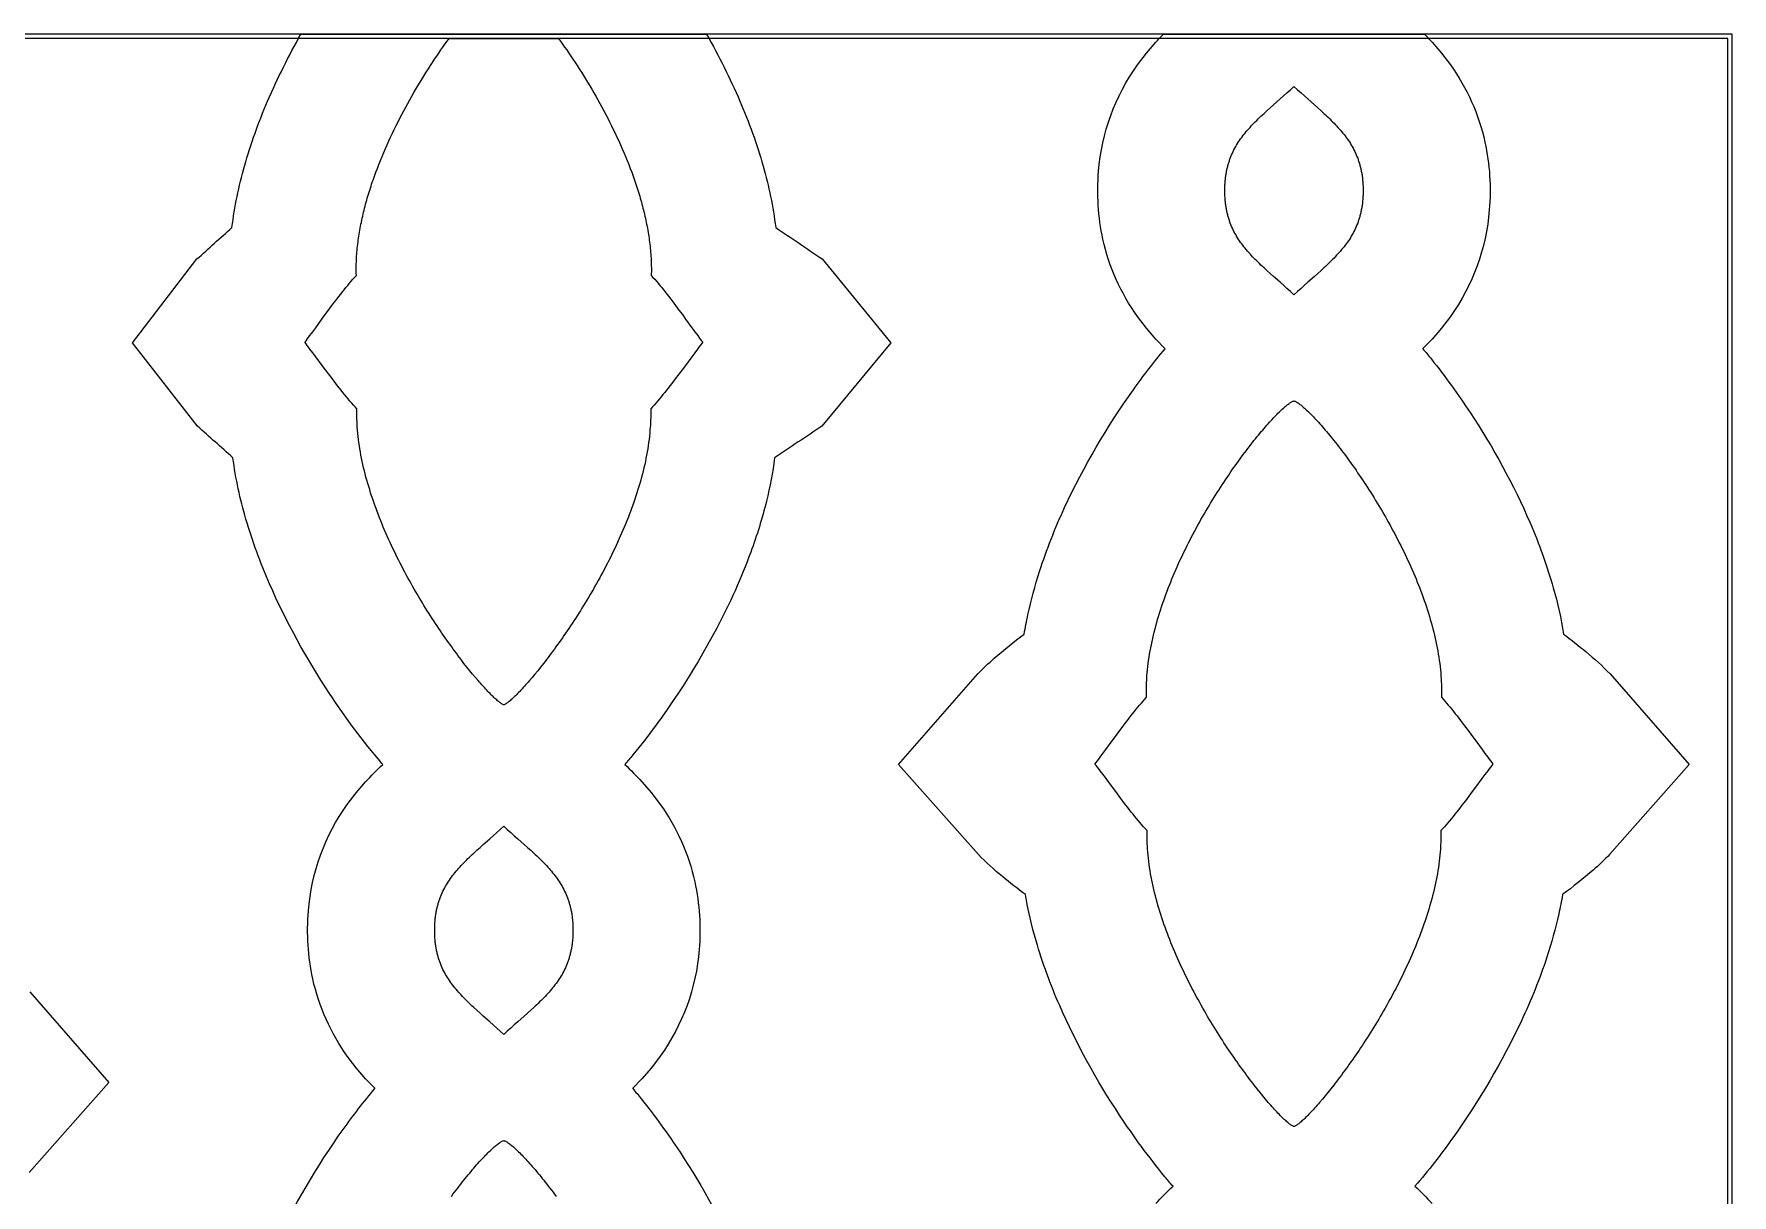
# Model space of a CAD drawing. Extents: x -522 to 490, y -765 to 755.
# Drawn here: x -23.7 to 207, y 221.7 to 379.5 of the extents above; entities that cross this region are included whole.
import ezdxf

# ---------------------------------------------------------------- set-up
doc = ezdxf.new("R2010")
doc.units = 0
doc.layers.add('Nível_Padrão', color=1, linetype='CONTINUOUS')

msp = doc.modelspace()

# ---------------------------------------------------------------- linework, layer by layer
at = {"layer": 'Nível_Padrão'}
for points in [[(-206.99, -379.47), (206.99, -379.47), (206.99, 379.47), (-206.99, 379.47), (-206.99, -379.47)], [(-206.41, -378.9), (206.41, -378.9), (206.41, 378.9), (-206.41, 378.9), (-206.41, -378.9)], [(32.69, 378.9), (47.55, 378.9), (47.83, 378.51), (48.11, 378.12), (48.39, 377.72), (48.67, 377.32), (48.95, 376.9), (49.24, 376.49), (49.52, 376.06), (49.81, 375.63), (50.09, 375.19), (50.38, 374.75), (50.66, 374.3), (50.94, 373.85), (51.23, 373.39), (51.51, 372.93), (51.79, 372.46), (52.07, 371.99), (52.35, 371.51), (52.62, 371.03), (52.9, 370.54), (53.17, 370.05), (53.44, 369.56), (53.71, 369.06), (53.97, 368.56), (54.24, 368.05), (54.49, 367.54), (54.75, 367.03), (55, 366.52), (55.25, 366), (55.5, 365.48), (55.74, 364.95), (55.98, 364.43), (56.21, 363.9), (56.44, 363.37), (56.66, 362.84), (56.88, 362.3), (57.09, 361.77), (57.3, 361.23), (57.5, 360.69), (57.7, 360.15), (57.79, 359.88), (57.89, 359.61), (57.98, 359.34), (58.07, 359.06), (58.16, 358.79), (58.25, 358.52), (58.33, 358.25), (58.42, 357.98), (58.5, 357.71), (58.58, 357.43), (58.66, 357.16), (58.74, 356.89), (58.82, 356.62), (58.89, 356.34), (58.96, 356.07), (59.03, 355.8), (59.1, 355.53), (59.17, 355.25), (59.23, 354.98), (59.3, 354.71), (59.36, 354.44), (59.42, 354.16), (59.47, 353.89), (59.53, 353.62), (59.58, 353.35), (59.63, 353.08), (59.68, 352.81), (59.73, 352.53), (59.77, 352.26), (59.81, 351.99), (59.85, 351.72), (59.89, 351.45), (59.93, 351.18), (59.96, 350.91), (59.99, 350.65), (60.02, 350.38), (60.04, 350.11), (60.07, 349.84), (60.09, 349.57), (60.11, 349.31), (60.12, 349.04), (60.14, 348.78), (60.15, 348.51), (60.16, 348.25), (60.16, 347.98), (60.17, 347.72), (60.17, 347.46), (60.17, 347.19), (60.16, 346.93), (60.16, 346.67), (60.39, 346.41), (60.62, 346.15), (60.86, 345.88), (61.09, 345.6), (61.33, 345.32), (61.57, 345.03), (61.8, 344.73), (62.04, 344.43), (62.28, 344.13), (62.52, 343.82), (62.75, 343.51), (62.99, 343.2), (63.46, 342.58), (63.92, 341.95), (64.38, 341.34), (64.82, 340.73), (65.67, 339.57), (66.07, 339.02), (66.46, 338.51), (66.64, 338.26), (66.82, 338.03), (67, 337.8), (67.16, 337.59), (66.99, 337.38), (66.82, 337.15), (66.64, 336.92), (66.45, 336.67), (66.06, 336.16), (65.66, 335.61), (64.79, 334.45), (64.34, 333.85), (63.88, 333.23), (63.42, 332.61), (62.94, 331.99), (62.7, 331.68), (62.46, 331.37), (62.22, 331.07), (61.98, 330.77), (61.74, 330.47), (61.5, 330.17), (61.26, 329.88), (61.02, 329.6), (60.78, 329.32), (60.55, 329.05), (60.31, 328.79), (60.08, 328.53), (60.08, 328.33), (60.08, 328.12), (60.08, 327.92), (60.08, 327.71), (60.08, 327.51), (60.08, 327.3), (60.07, 327.09), (60.06, 326.88), (60.05, 326.68), (60.04, 326.47), (60.03, 326.26), (60.02, 326.05), (59.98, 325.63), (59.95, 325.21), (59.9, 324.79), (59.85, 324.37), (59.8, 323.95), (59.74, 323.52), (59.67, 323.1), (59.6, 322.67), (59.52, 322.25), (59.44, 321.82), (59.35, 321.4), (59.26, 320.97), (59.16, 320.54), (59.06, 320.11), (58.95, 319.69), (58.84, 319.26), (58.72, 318.83), (58.6, 318.4), (58.47, 317.98), (58.34, 317.55), (58.21, 317.12), (58.07, 316.69), (57.93, 316.27), (57.78, 315.84), (57.63, 315.42), (57.48, 314.99), (57.32, 314.57), (57.16, 314.14), (57, 313.72), (56.83, 313.3), (56.66, 312.88), (56.49, 312.46), (56.31, 312.04), (56.13, 311.63), (55.95, 311.21), (55.76, 310.8), (55.57, 310.38), (55.38, 309.97), (55.19, 309.56), (55, 309.15), (54.8, 308.75), (54.6, 308.34), (54.4, 307.94), (54.19, 307.54), (53.99, 307.14), (53.78, 306.74), (53.57, 306.35), (53.36, 305.96), (53.15, 305.57), (52.93, 305.18), (52.72, 304.79), (52.5, 304.41), (52.29, 304.03), (52.07, 303.65), (51.85, 303.28), (51.63, 302.91), (51.41, 302.54), (51.19, 302.17), (50.96, 301.81), (50.74, 301.45), (50.52, 301.09), (50.3, 300.74), (50.07, 300.39), (49.85, 300.04), (49.63, 299.7), (49.4, 299.36), (49.18, 299.02), (48.96, 298.69), (48.74, 298.36), (48.52, 298.04), (48.3, 297.72), (48.08, 297.4), (47.86, 297.09), (47.64, 296.78), (47.42, 296.48), (47.21, 296.18), (46.99, 295.88), (46.78, 295.59), (46.56, 295.31), (46.35, 295.02), (46.14, 294.75), (45.94, 294.47), (45.73, 294.21), (45.53, 293.94), (45.13, 293.43), (44.73, 292.94), (44.35, 292.47), (43.98, 292.03), (43.61, 291.6), (43.44, 291.4), (43.26, 291.2), (43.09, 291), (42.92, 290.82), (42.76, 290.64), (42.6, 290.46), (42.44, 290.29), (42.29, 290.13), (42.14, 289.97), (41.99, 289.83), (41.85, 289.68), (41.71, 289.54), (41.58, 289.41), (41.45, 289.29), (41.32, 289.17), (41.2, 289.06), (41.08, 288.96), (40.97, 288.86), (40.86, 288.77), (40.76, 288.69), (40.66, 288.62), (40.57, 288.55), (40.48, 288.49), (40.4, 288.44), (40.32, 288.39), (40.25, 288.35), (40.18, 288.32), (40.12, 288.3), (40.06, 288.32), (39.99, 288.35), (39.92, 288.39), (39.84, 288.44), (39.76, 288.49), (39.67, 288.55), (39.58, 288.62), (39.48, 288.69), (39.38, 288.77), (39.27, 288.86), (39.16, 288.96), (39.04, 289.06), (38.92, 289.17), (38.79, 289.29), (38.66, 289.41), (38.53, 289.54), (38.39, 289.68), (38.25, 289.83), (38.1, 289.97), (37.95, 290.13), (37.8, 290.29), (37.64, 290.46), (37.48, 290.64), (37.32, 290.82), (37.15, 291), (36.98, 291.2), (36.81, 291.4), (36.63, 291.6), (36.27, 292.03), (35.89, 292.47), (35.51, 292.94), (35.12, 293.43), (34.71, 293.94), (34.51, 294.21), (34.31, 294.47), (34.1, 294.75), (33.89, 295.02), (33.68, 295.31), (33.47, 295.59), (33.25, 295.88), (33.04, 296.18), (32.82, 296.48), (32.6, 296.78), (32.38, 297.09), (32.17, 297.4), (31.95, 297.72), (31.72, 298.04), (31.5, 298.36), (31.28, 298.69), (31.06, 299.02), (30.84, 299.36), (30.61, 299.7), (30.39, 300.04), (30.17, 300.39), (29.94, 300.74), (29.72, 301.09), (29.5, 301.45), (29.28, 301.81), (29.06, 302.17), (28.83, 302.54), (28.61, 302.91), (28.39, 303.28), (28.17, 303.65), (27.96, 304.03), (27.74, 304.41), (27.52, 304.79), (27.31, 305.18), (27.09, 305.57), (26.88, 305.96), (26.67, 306.35), (26.46, 306.74), (26.25, 307.14), (26.05, 307.54), (25.84, 307.94), (25.64, 308.34), (25.44, 308.75), (25.25, 309.15), (25.05, 309.56), (24.86, 309.97), (24.67, 310.38), (24.48, 310.8), (24.29, 311.21), (24.11, 311.63), (23.93, 312.04), (23.75, 312.46), (23.58, 312.88), (23.41, 313.3), (23.24, 313.72), (23.08, 314.14), (22.92, 314.57), (22.76, 314.99), (22.61, 315.42), (22.46, 315.84), (22.31, 316.27), (22.17, 316.69), (22.03, 317.12), (21.9, 317.55), (21.77, 317.98), (21.64, 318.4), (21.52, 318.83), (21.4, 319.26), (21.29, 319.69), (21.18, 320.11), (21.08, 320.54), (20.98, 320.97), (20.89, 321.4), (20.8, 321.82), (20.72, 322.25), (20.64, 322.67), (20.57, 323.1), (20.5, 323.52), (20.44, 323.95), (20.39, 324.37), (20.34, 324.79), (20.29, 325.21), (20.26, 325.63), (20.22, 326.05), (20.21, 326.26), (20.2, 326.47), (20.19, 326.68), (20.18, 326.88), (20.17, 327.09), (20.17, 327.3), (20.16, 327.51), (20.16, 327.71), (20.16, 327.92), (20.16, 328.12), (20.16, 328.33), (20.16, 328.53), (19.93, 328.79), (19.7, 329.05), (19.46, 329.32), (19.22, 329.6), (18.98, 329.88), (18.74, 330.17), (18.5, 330.47), (18.26, 330.77), (18.02, 331.07), (17.78, 331.37), (17.54, 331.68), (17.3, 331.99), (16.83, 332.61), (16.36, 333.23), (15.9, 333.85), (15.45, 334.45), (14.59, 335.61), (14.18, 336.16), (13.79, 336.67), (13.6, 336.92), (13.42, 337.15), (13.25, 337.38), (13.08, 337.59), (13.25, 337.8), (13.42, 338.03), (13.6, 338.26), (13.78, 338.51), (14.17, 339.02), (14.57, 339.57), (15.42, 340.73), (15.86, 341.34), (16.32, 341.95), (16.78, 342.58), (17.25, 343.2), (17.49, 343.51), (17.72, 343.82), (17.96, 344.13), (18.2, 344.43), (18.44, 344.73), (18.68, 345.03), (18.91, 345.32), (19.15, 345.6), (19.39, 345.88), (19.62, 346.15), (19.85, 346.41), (20.09, 346.67), (20.08, 346.93), (20.07, 347.19), (20.07, 347.46), (20.07, 347.72), (20.08, 347.98), (20.08, 348.25), (20.09, 348.51), (20.1, 348.78), (20.12, 349.04), (20.13, 349.31), (20.15, 349.58), (20.17, 349.84), (20.2, 350.11), (20.22, 350.38), (20.25, 350.65), (20.28, 350.92), (20.32, 351.19), (20.35, 351.46), (20.39, 351.73), (20.43, 352), (20.47, 352.27), (20.51, 352.54), (20.56, 352.81), (20.61, 353.08), (20.66, 353.35), (20.71, 353.62), (20.77, 353.89), (20.83, 354.17), (20.88, 354.44), (20.95, 354.71), (21.01, 354.98), (21.07, 355.26), (21.14, 355.53), (21.21, 355.8), (21.28, 356.07), (21.35, 356.35), (21.43, 356.62), (21.5, 356.89), (21.58, 357.16), (21.66, 357.44), (21.74, 357.71), (21.82, 357.98), (21.91, 358.25), (22, 358.53), (22.08, 358.8), (22.17, 359.07), (22.26, 359.34), (22.36, 359.61), (22.45, 359.88), (22.55, 360.15), (22.74, 360.69), (22.95, 361.23), (23.15, 361.77), (23.37, 362.31), (23.58, 362.84), (23.81, 363.38), (24.04, 363.91), (24.27, 364.43), (24.51, 364.96), (24.75, 365.48), (24.99, 366.01), (25.24, 366.52), (25.49, 367.04), (25.75, 367.55), (26.01, 368.06), (26.27, 368.57), (26.54, 369.07), (26.8, 369.57), (27.07, 370.06), (27.35, 370.55), (27.62, 371.04), (27.9, 371.52), (28.18, 371.99), (28.46, 372.47), (28.74, 372.94), (29.02, 373.4), (29.3, 373.86), (29.58, 374.31), (29.87, 374.76), (30.15, 375.2), (30.44, 375.63), (30.72, 376.06), (31.01, 376.49), (31.29, 376.91), (31.57, 377.32), (31.85, 377.72), (32.13, 378.12), (32.41, 378.51), (32.69, 378.9)], [(138.08, 358.2), (138.08, 358.36), (138.08, 358.52), (138.09, 358.67), (138.09, 358.83), (138.1, 358.98), (138.11, 359.13), (138.12, 359.28), (138.13, 359.43), (138.14, 359.57), (138.15, 359.72), (138.17, 359.86), (138.19, 360.01), (138.21, 360.15), (138.23, 360.29), (138.25, 360.43), (138.27, 360.56), (138.29, 360.7), (138.32, 360.83), (138.35, 360.97), (138.37, 361.1), (138.4, 361.23), (138.44, 361.36), (138.47, 361.49), (138.5, 361.62), (138.54, 361.75), (138.57, 361.87), (138.61, 362), (138.65, 362.12), (138.69, 362.24), (138.73, 362.36), (138.77, 362.48), (138.82, 362.6), (138.91, 362.84), (139, 363.07), (139.11, 363.3), (139.21, 363.53), (139.32, 363.75), (139.44, 363.97), (139.56, 364.19), (139.68, 364.4), (139.81, 364.61), (139.94, 364.82), (140.08, 365.03), (140.22, 365.23), (140.37, 365.43), (140.52, 365.63), (140.67, 365.83), (140.83, 366.03), (140.99, 366.22), (141.16, 366.42), (141.32, 366.61), (141.5, 366.8), (141.67, 366.99), (141.85, 367.18), (142.03, 367.37), (142.22, 367.56), (142.41, 367.75), (142.6, 367.94), (142.8, 368.13), (142.99, 368.32), (143.2, 368.51), (143.4, 368.7), (143.82, 369.08), (144.24, 369.47), (144.68, 369.86), (145.58, 370.66), (146.04, 371.07), (146.51, 371.49), (146.99, 371.92), (147.47, 372.37), (147.95, 371.92), (148.43, 371.49), (148.9, 371.07), (149.36, 370.66), (150.26, 369.86), (150.7, 369.47), (151.13, 369.08), (151.54, 368.7), (151.75, 368.51), (151.95, 368.32), (152.15, 368.13), (152.34, 367.94), (152.53, 367.75), (152.72, 367.56), (152.91, 367.37), (153.09, 367.18), (153.27, 366.99), (153.45, 366.8), (153.62, 366.61), (153.79, 366.42), (153.95, 366.22), (154.11, 366.03), (154.27, 365.83), (154.42, 365.63), (154.57, 365.43), (154.72, 365.23), (154.86, 365.03), (155, 364.82), (155.13, 364.61), (155.26, 364.4), (155.38, 364.19), (155.5, 363.97), (155.62, 363.75), (155.73, 363.53), (155.84, 363.3), (155.94, 363.07), (156.03, 362.84), (156.13, 362.6), (156.17, 362.48), (156.21, 362.36), (156.25, 362.24), (156.29, 362.12), (156.33, 362), (156.37, 361.87), (156.41, 361.75), (156.44, 361.62), (156.47, 361.49), (156.51, 361.36), (156.54, 361.23), (156.57, 361.1), (156.6, 360.97), (156.62, 360.83), (156.65, 360.7), (156.67, 360.56), (156.7, 360.43), (156.72, 360.29), (156.74, 360.15), (156.76, 360.01), (156.77, 359.86), (156.79, 359.72), (156.8, 359.57), (156.82, 359.43), (156.83, 359.28), (156.84, 359.13), (156.84, 358.98), (156.85, 358.83), (156.86, 358.67), (156.86, 358.52), (156.86, 358.36), (156.86, 358.2), (156.86, 358.04), (156.86, 357.89), (156.86, 357.73), (156.85, 357.58), (156.84, 357.43), (156.84, 357.27), (156.83, 357.13), (156.82, 356.98), (156.8, 356.83), (156.79, 356.69), (156.77, 356.54), (156.76, 356.4), (156.74, 356.26), (156.72, 356.12), (156.7, 355.98), (156.67, 355.84), (156.65, 355.71), (156.62, 355.57), (156.6, 355.44), (156.57, 355.3), (156.54, 355.17), (156.51, 355.04), (156.47, 354.91), (156.44, 354.79), (156.41, 354.66), (156.37, 354.53), (156.33, 354.41), (156.29, 354.29), (156.25, 354.16), (156.21, 354.04), (156.17, 353.92), (156.13, 353.8), (156.03, 353.56), (155.94, 353.33), (155.84, 353.1), (155.73, 352.88), (155.62, 352.65), (155.5, 352.43), (155.38, 352.22), (155.26, 352), (155.13, 351.79), (155, 351.58), (154.86, 351.38), (154.72, 351.17), (154.57, 350.97), (154.42, 350.77), (154.27, 350.57), (154.11, 350.38), (153.95, 350.18), (153.79, 349.99), (153.62, 349.79), (153.45, 349.6), (153.27, 349.41), (153.09, 349.22), (152.91, 349.03), (152.72, 348.84), (152.53, 348.65), (152.34, 348.46), (152.15, 348.28), (151.95, 348.09), (151.75, 347.9), (151.54, 347.71), (151.13, 347.32), (150.7, 346.94), (150.26, 346.55), (149.36, 345.75), (148.9, 345.34), (148.43, 344.91), (147.95, 344.48), (147.47, 344.04), (146.99, 344.48), (146.51, 344.91), (146.04, 345.34), (145.58, 345.75), (144.68, 346.55), (144.24, 346.94), (143.82, 347.32), (143.4, 347.71), (143.2, 347.9), (142.99, 348.09), (142.8, 348.28), (142.6, 348.46), (142.41, 348.65), (142.22, 348.84), (142.03, 349.03), (141.85, 349.22), (141.67, 349.41), (141.5, 349.6), (141.32, 349.79), (141.16, 349.99), (140.99, 350.18), (140.83, 350.38), (140.67, 350.57), (140.52, 350.77), (140.37, 350.97), (140.22, 351.17), (140.08, 351.38), (139.94, 351.58), (139.81, 351.79), (139.68, 352), (139.56, 352.22), (139.44, 352.43), (139.32, 352.65), (139.21, 352.88), (139.11, 353.1), (139, 353.33), (138.91, 353.56), (138.82, 353.8), (138.77, 353.92), (138.73, 354.04), (138.69, 354.16), (138.65, 354.29), (138.61, 354.41), (138.57, 354.53), (138.54, 354.66), (138.5, 354.79), (138.47, 354.91), (138.44, 355.04), (138.4, 355.17), (138.37, 355.3), (138.35, 355.44), (138.32, 355.57), (138.29, 355.71), (138.27, 355.84), (138.25, 355.98), (138.23, 356.12), (138.21, 356.26), (138.19, 356.4), (138.17, 356.54), (138.15, 356.69), (138.14, 356.83), (138.13, 356.98), (138.12, 357.13), (138.11, 357.27), (138.1, 357.43), (138.09, 357.58), (138.09, 357.73), (138.08, 357.89), (138.08, 358.04), (138.08, 358.2)], [(147.47, 329.62), (147.54, 329.6), (147.62, 329.57), (147.7, 329.53), (147.79, 329.49), (147.88, 329.43), (147.98, 329.37), (148.08, 329.3), (148.18, 329.23), (148.29, 329.14), (148.41, 329.06), (148.53, 328.96), (148.65, 328.85), (148.78, 328.74), (148.92, 328.63), (149.05, 328.5), (149.19, 328.37), (149.34, 328.23), (149.49, 328.09), (149.64, 327.94), (149.79, 327.78), (149.95, 327.62), (150.12, 327.45), (150.28, 327.28), (150.45, 327.1), (150.62, 326.91), (150.8, 326.72), (150.98, 326.52), (151.16, 326.31), (151.34, 326.1), (151.53, 325.88), (151.72, 325.66), (151.91, 325.44), (152.11, 325.2), (152.3, 324.97), (152.5, 324.72), (152.7, 324.47), (152.9, 324.22), (153.11, 323.96), (153.32, 323.7), (153.52, 323.43), (153.73, 323.16), (153.94, 322.88), (154.16, 322.6), (154.37, 322.31), (154.59, 322.02), (154.8, 321.72), (155.02, 321.42), (155.24, 321.12), (155.46, 320.81), (155.68, 320.5), (155.9, 320.18), (156.12, 319.86), (156.34, 319.53), (156.57, 319.2), (156.79, 318.87), (157.01, 318.53), (157.24, 318.19), (157.46, 317.85), (157.68, 317.5), (157.9, 317.15), (158.13, 316.8), (158.35, 316.44), (158.57, 316.08), (158.79, 315.72), (159.01, 315.35), (159.23, 314.98), (159.45, 314.61), (159.67, 314.23), (159.89, 313.86), (160.1, 313.48), (160.32, 313.09), (160.53, 312.71), (160.74, 312.32), (160.95, 311.93), (161.16, 311.54), (161.37, 311.14), (161.58, 310.74), (161.78, 310.34), (161.98, 309.94), (162.18, 309.54), (162.38, 309.13), (162.57, 308.73), (162.77, 308.32), (162.96, 307.91), (163.15, 307.5), (163.33, 307.08), (163.51, 306.67), (163.69, 306.25), (163.87, 305.83), (164.05, 305.41), (164.22, 304.99), (164.38, 304.57), (164.55, 304.15), (164.71, 303.73), (164.87, 303.3), (165.02, 302.88), (165.17, 302.46), (165.32, 302.03), (165.46, 301.6), (165.6, 301.18), (165.74, 300.75), (165.87, 300.32), (165.99, 299.89), (166.11, 299.47), (166.23, 299.04), (166.35, 298.61), (166.45, 298.18), (166.56, 297.75), (166.66, 297.33), (166.75, 296.9), (166.84, 296.47), (166.93, 296.04), (167, 295.62), (167.08, 295.19), (167.15, 294.77), (167.21, 294.34), (167.27, 293.92), (167.32, 293.5), (167.36, 293.07), (167.41, 292.65), (167.44, 292.23), (167.47, 291.82), (167.48, 291.61), (167.49, 291.4), (167.5, 291.19), (167.51, 290.98), (167.51, 290.77), (167.52, 290.57), (167.52, 290.36), (167.52, 290.15), (167.52, 289.95), (167.52, 289.74), (167.51, 289.54), (167.51, 289.33), (167.74, 289.08), (167.97, 288.81), (168.21, 288.54), (168.44, 288.26), (168.68, 287.98), (168.92, 287.69), (169.15, 287.39), (169.39, 287.09), (169.63, 286.79), (169.87, 286.48), (170.1, 286.17), (170.34, 285.86), (170.81, 285.24), (171.27, 284.62), (171.73, 284), (172.17, 283.39), (173.02, 282.23), (173.42, 281.68), (173.81, 281.17), (173.99, 280.92), (174.17, 280.69), (174.35, 280.46), (174.51, 280.25), (174.34, 280.04), (174.17, 279.81), (173.99, 279.58), (173.8, 279.33), (173.41, 278.82), (173.01, 278.28), (172.14, 277.12), (171.69, 276.51), (171.23, 275.89), (170.77, 275.27), (170.29, 274.65), (170.05, 274.34), (169.81, 274.03), (169.57, 273.73), (169.33, 273.43), (169.09, 273.13), (168.85, 272.83), (168.61, 272.55), (168.37, 272.26), (168.13, 271.98), (167.9, 271.71), (167.66, 271.45), (167.43, 271.2), (167.43, 270.99), (167.43, 270.78), (167.43, 270.58), (167.43, 270.37), (167.43, 270.17), (167.43, 269.96), (167.42, 269.75), (167.41, 269.54), (167.4, 269.34), (167.39, 269.13), (167.38, 268.92), (167.37, 268.71), (167.34, 268.29), (167.3, 267.87), (167.25, 267.45), (167.2, 267.03), (167.15, 266.61), (167.09, 266.18), (167.02, 265.76), (166.95, 265.34), (166.87, 264.91), (166.79, 264.48), (166.7, 264.06), (166.61, 263.63), (166.51, 263.2), (166.41, 262.78), (166.3, 262.35), (166.19, 261.92), (166.07, 261.49), (165.95, 261.07), (165.82, 260.64), (165.69, 260.21), (165.56, 259.78), (165.42, 259.36), (165.28, 258.93), (165.13, 258.5), (164.98, 258.08), (164.83, 257.65), (164.67, 257.23), (164.51, 256.81), (164.35, 256.38), (164.18, 255.96), (164.01, 255.54), (163.84, 255.12), (163.66, 254.7), (163.48, 254.29), (163.3, 253.87), (163.11, 253.46), (162.93, 253.04), (162.73, 252.63), (162.54, 252.22), (162.35, 251.81), (162.15, 251.41), (161.95, 251), (161.75, 250.6), (161.54, 250.2), (161.34, 249.8), (161.13, 249.4), (160.92, 249.01), (160.71, 248.62), (160.5, 248.23), (160.28, 247.84), (160.07, 247.45), (159.85, 247.07), (159.64, 246.69), (159.42, 246.31), (159.2, 245.94), (158.98, 245.57), (158.76, 245.2), (158.54, 244.83), (158.32, 244.47), (158.09, 244.11), (157.87, 243.75), (157.65, 243.4), (157.42, 243.05), (157.2, 242.7), (156.98, 242.36), (156.76, 242.02), (156.53, 241.69), (156.31, 241.35), (156.09, 241.03), (155.87, 240.7), (155.65, 240.38), (155.43, 240.06), (155.21, 239.75), (154.99, 239.44), (154.77, 239.14), (154.56, 238.84), (154.34, 238.54), (154.13, 238.25), (153.91, 237.97), (153.7, 237.68), (153.49, 237.41), (153.29, 237.13), (153.08, 236.87), (152.88, 236.6), (152.48, 236.09), (152.08, 235.6), (151.7, 235.13), (151.33, 234.69), (150.96, 234.26), (150.79, 234.06), (150.61, 233.86), (150.44, 233.67), (150.27, 233.48), (150.11, 233.3), (149.95, 233.12), (149.79, 232.95), (149.64, 232.79), (149.49, 232.64), (149.34, 232.49), (149.2, 232.34), (149.06, 232.21), (148.93, 232.08), (148.8, 231.95), (148.67, 231.84), (148.55, 231.73), (148.43, 231.62), (148.32, 231.53), (148.21, 231.44), (148.11, 231.35), (148.01, 231.28), (147.92, 231.21), (147.83, 231.15), (147.75, 231.1), (147.67, 231.05), (147.6, 231.01), (147.53, 230.98), (147.47, 230.96), (147.41, 230.98), (147.34, 231.01), (147.27, 231.05), (147.19, 231.1), (147.11, 231.15), (147.02, 231.21), (146.93, 231.28), (146.83, 231.35), (146.73, 231.44), (146.62, 231.53), (146.51, 231.62), (146.39, 231.73), (146.27, 231.84), (146.14, 231.95), (146.01, 232.08), (145.88, 232.21), (145.74, 232.34), (145.6, 232.49), (145.45, 232.64), (145.3, 232.79), (145.15, 232.95), (144.99, 233.12), (144.83, 233.3), (144.67, 233.48), (144.5, 233.67), (144.33, 233.86), (144.16, 234.06), (143.98, 234.26), (143.62, 234.69), (143.24, 235.13), (142.86, 235.6), (142.47, 236.09), (142.06, 236.6), (141.86, 236.87), (141.66, 237.13), (141.45, 237.41), (141.24, 237.68), (141.03, 237.97), (140.82, 238.25), (140.6, 238.54), (140.39, 238.84), (140.17, 239.14), (139.95, 239.44), (139.74, 239.75), (139.52, 240.06), (139.3, 240.38), (139.08, 240.7), (138.85, 241.03), (138.63, 241.35), (138.41, 241.69), (138.19, 242.02), (137.96, 242.36), (137.74, 242.7), (137.52, 243.05), (137.3, 243.4), (137.07, 243.75), (136.85, 244.11), (136.63, 244.47), (136.41, 244.83), (136.18, 245.2), (135.96, 245.57), (135.74, 245.94), (135.52, 246.31), (135.31, 246.69), (135.09, 247.07), (134.87, 247.45), (134.66, 247.84), (134.44, 248.23), (134.23, 248.62), (134.02, 249.01), (133.81, 249.4), (133.6, 249.8), (133.4, 250.2), (133.19, 250.6), (132.99, 251), (132.79, 251.41), (132.6, 251.81), (132.4, 252.22), (132.21, 252.63), (132.02, 253.04), (131.83, 253.46), (131.64, 253.87), (131.46, 254.29), (131.28, 254.7), (131.1, 255.12), (130.93, 255.54), (130.76, 255.96), (130.59, 256.38), (130.43, 256.81), (130.27, 257.23), (130.11, 257.65), (129.96, 258.08), (129.81, 258.5), (129.66, 258.93), (129.52, 259.36), (129.38, 259.78), (129.25, 260.21), (129.12, 260.64), (128.99, 261.07), (128.87, 261.49), (128.75, 261.92), (128.64, 262.35), (128.53, 262.78), (128.43, 263.2), (128.33, 263.63), (128.24, 264.06), (128.15, 264.48), (128.07, 264.91), (127.99, 265.34), (127.92, 265.76), (127.86, 266.18), (127.79, 266.61), (127.74, 267.03), (127.69, 267.45), (127.65, 267.87), (127.61, 268.29), (127.58, 268.71), (127.56, 268.92), (127.55, 269.13), (127.54, 269.34), (127.53, 269.54), (127.52, 269.75), (127.52, 269.96), (127.51, 270.17), (127.51, 270.37), (127.51, 270.58), (127.51, 270.78), (127.51, 270.99), (127.52, 271.2), (127.28, 271.45), (127.05, 271.71), (126.81, 271.98), (126.57, 272.26), (126.33, 272.55), (126.09, 272.83), (125.85, 273.13), (125.61, 273.43), (125.37, 273.73), (125.13, 274.03), (124.89, 274.34), (124.65, 274.65), (124.18, 275.27), (123.71, 275.89), (123.25, 276.51), (122.8, 277.12), (121.94, 278.28), (121.53, 278.82), (121.14, 279.33), (120.95, 279.58), (120.77, 279.81), (120.6, 280.04), (120.43, 280.25), (120.6, 280.46), (120.77, 280.69), (120.95, 280.92), (121.13, 281.17), (121.52, 281.68), (121.92, 282.23), (122.77, 283.39), (123.21, 284), (123.67, 284.62), (124.13, 285.24), (124.6, 285.86), (124.84, 286.17), (125.07, 286.48), (125.31, 286.79), (125.55, 287.09), (125.79, 287.39), (126.03, 287.69), (126.26, 287.98), (126.5, 288.26), (126.74, 288.54), (126.97, 288.81), (127.2, 289.08), (127.44, 289.33), (127.43, 289.54), (127.43, 289.74), (127.42, 289.95), (127.42, 290.15), (127.42, 290.36), (127.43, 290.57), (127.43, 290.77), (127.44, 290.98), (127.44, 291.19), (127.45, 291.4), (127.46, 291.61), (127.47, 291.82), (127.5, 292.23), (127.54, 292.65), (127.58, 293.07), (127.62, 293.5), (127.68, 293.92), (127.73, 294.34), (127.8, 294.77), (127.86, 295.19), (127.94, 295.62), (128.02, 296.04), (128.1, 296.47), (128.19, 296.9), (128.28, 297.33), (128.38, 297.75), (128.49, 298.18), (128.6, 298.61), (128.71, 299.04), (128.83, 299.47), (128.95, 299.89), (129.08, 300.32), (129.21, 300.75), (129.34, 301.18), (129.48, 301.6), (129.62, 302.03), (129.77, 302.46), (129.92, 302.88), (130.07, 303.3), (130.23, 303.73), (130.39, 304.15), (130.56, 304.57), (130.73, 304.99), (130.9, 305.41), (131.07, 305.83), (131.25, 306.25), (131.43, 306.67), (131.61, 307.08), (131.8, 307.5), (131.98, 307.91), (132.17, 308.32), (132.37, 308.73), (132.56, 309.13), (132.76, 309.54), (132.96, 309.94), (133.16, 310.34), (133.37, 310.74), (133.57, 311.14), (133.78, 311.54), (133.99, 311.93), (134.2, 312.32), (134.41, 312.71), (134.62, 313.09), (134.84, 313.48), (135.06, 313.86), (135.27, 314.23), (135.49, 314.61), (135.71, 314.98), (135.93, 315.35), (136.15, 315.72), (136.37, 316.08), (136.59, 316.44), (136.82, 316.8), (137.04, 317.15), (137.26, 317.5), (137.48, 317.85), (137.71, 318.19), (137.93, 318.53), (138.15, 318.87), (138.38, 319.2), (138.6, 319.53), (138.82, 319.86), (139.04, 320.18), (139.26, 320.5), (139.48, 320.81), (139.7, 321.12), (139.92, 321.42), (140.14, 321.72), (140.36, 322.02), (140.57, 322.31), (140.78, 322.6), (141, 322.88), (141.21, 323.16), (141.42, 323.43), (141.63, 323.7), (141.83, 323.96), (142.04, 324.22), (142.24, 324.47), (142.44, 324.72), (142.64, 324.97), (142.84, 325.2), (143.03, 325.44), (143.22, 325.66), (143.41, 325.88), (143.6, 326.1), (143.78, 326.31), (143.96, 326.52), (144.14, 326.72), (144.32, 326.91), (144.49, 327.1), (144.66, 327.28), (144.83, 327.45), (144.99, 327.62), (145.15, 327.78), (145.3, 327.94), (145.46, 328.09), (145.6, 328.23), (145.75, 328.37), (145.89, 328.5), (146.03, 328.63), (146.16, 328.74), (146.29, 328.85), (146.41, 328.96), (146.53, 329.06), (146.65, 329.14), (146.76, 329.23), (146.87, 329.3), (146.97, 329.37), (147.06, 329.43), (147.16, 329.49), (147.24, 329.53), (147.32, 329.57), (147.4, 329.6), (147.47, 329.62)], [(30.73, 257.65), (30.73, 257.81), (30.73, 257.96), (30.74, 258.12), (30.74, 258.27), (30.75, 258.42), (30.76, 258.58), (30.77, 258.73), (30.78, 258.87), (30.79, 259.02), (30.8, 259.17), (30.82, 259.31), (30.84, 259.45), (30.86, 259.59), (30.88, 259.73), (30.9, 259.87), (30.92, 260.01), (30.94, 260.15), (30.97, 260.28), (31, 260.41), (31.02, 260.55), (31.05, 260.68), (31.08, 260.81), (31.12, 260.94), (31.15, 261.06), (31.19, 261.19), (31.22, 261.32), (31.26, 261.44), (31.3, 261.57), (31.34, 261.69), (31.38, 261.81), (31.42, 261.93), (31.47, 262.05), (31.56, 262.29), (31.65, 262.52), (31.76, 262.75), (31.86, 262.97), (31.97, 263.2), (32.09, 263.42), (32.21, 263.63), (32.33, 263.85), (32.46, 264.06), (32.59, 264.27), (32.73, 264.47), (32.87, 264.68), (33.02, 264.88), (33.17, 265.08), (33.32, 265.28), (33.48, 265.47), (33.64, 265.67), (33.81, 265.86), (33.97, 266.06), (34.15, 266.25), (34.32, 266.44), (34.5, 266.63), (34.68, 266.82), (34.87, 267.01), (35.06, 267.2), (35.25, 267.39), (35.45, 267.58), (35.64, 267.76), (35.84, 267.95), (36.05, 268.14), (36.46, 268.53), (36.89, 268.91), (37.33, 269.3), (38.23, 270.1), (38.69, 270.51), (39.16, 270.94), (39.64, 271.37), (40.12, 271.81), (40.6, 271.37), (41.08, 270.94), (41.55, 270.51), (42.01, 270.1), (42.91, 269.3), (43.35, 268.91), (43.78, 268.53), (44.19, 268.14), (44.4, 267.95), (44.6, 267.76), (44.8, 267.58), (44.99, 267.39), (45.18, 267.2), (45.37, 267.01), (45.56, 266.82), (45.74, 266.63), (45.92, 266.44), (46.1, 266.25), (46.27, 266.06), (46.44, 265.86), (46.6, 265.67), (46.76, 265.47), (46.92, 265.28), (47.07, 265.08), (47.22, 264.88), (47.37, 264.68), (47.51, 264.47), (47.65, 264.27), (47.78, 264.06), (47.91, 263.85), (48.03, 263.63), (48.15, 263.42), (48.27, 263.2), (48.38, 262.97), (48.49, 262.75), (48.59, 262.52), (48.68, 262.29), (48.78, 262.05), (48.82, 261.93), (48.86, 261.81), (48.9, 261.69), (48.94, 261.57), (48.98, 261.44), (49.02, 261.32), (49.06, 261.19), (49.09, 261.06), (49.12, 260.94), (49.16, 260.81), (49.19, 260.68), (49.22, 260.55), (49.25, 260.41), (49.27, 260.28), (49.3, 260.15), (49.32, 260.01), (49.35, 259.87), (49.37, 259.73), (49.39, 259.59), (49.41, 259.45), (49.42, 259.31), (49.44, 259.17), (49.45, 259.02), (49.46, 258.87), (49.48, 258.73), (49.49, 258.58), (49.49, 258.42), (49.5, 258.27), (49.51, 258.12), (49.51, 257.96), (49.51, 257.81), (49.51, 257.65), (49.51, 257.49), (49.51, 257.33), (49.51, 257.18), (49.5, 257.02), (49.49, 256.87), (49.49, 256.72), (49.48, 256.57), (49.46, 256.42), (49.45, 256.28), (49.44, 256.13), (49.42, 255.99), (49.41, 255.84), (49.39, 255.7), (49.37, 255.56), (49.35, 255.42), (49.32, 255.29), (49.3, 255.15), (49.27, 255.02), (49.25, 254.88), (49.22, 254.75), (49.19, 254.62), (49.16, 254.49), (49.12, 254.36), (49.09, 254.23), (49.06, 254.1), (49.02, 253.98), (48.98, 253.85), (48.94, 253.73), (48.9, 253.61), (48.86, 253.49), (48.82, 253.37), (48.78, 253.25), (48.68, 253.01), (48.59, 252.78), (48.49, 252.55), (48.38, 252.32), (48.27, 252.1), (48.15, 251.88), (48.03, 251.66), (47.91, 251.45), (47.78, 251.24), (47.65, 251.03), (47.51, 250.82), (47.37, 250.62), (47.22, 250.42), (47.07, 250.22), (46.92, 250.02), (46.76, 249.82), (46.6, 249.63), (46.44, 249.43), (46.27, 249.24), (46.1, 249.05), (45.92, 248.86), (45.74, 248.67), (45.56, 248.48), (45.37, 248.29), (45.18, 248.1), (44.99, 247.91), (44.8, 247.72), (44.6, 247.53), (44.4, 247.34), (44.19, 247.15), (43.78, 246.77), (43.35, 246.38), (42.91, 245.99), (42.01, 245.19), (41.55, 244.78), (41.08, 244.36), (40.6, 243.93), (40.12, 243.48), (39.64, 243.93), (39.16, 244.36), (38.69, 244.78), (38.23, 245.19), (37.33, 245.99), (36.89, 246.38), (36.46, 246.77), (36.05, 247.15), (35.84, 247.34), (35.64, 247.53), (35.45, 247.72), (35.25, 247.91), (35.06, 248.1), (34.87, 248.29), (34.68, 248.48), (34.5, 248.67), (34.32, 248.86), (34.15, 249.05), (33.97, 249.24), (33.81, 249.43), (33.64, 249.63), (33.48, 249.82), (33.32, 250.02), (33.17, 250.22), (33.02, 250.42), (32.87, 250.62), (32.73, 250.82), (32.59, 251.03), (32.46, 251.24), (32.33, 251.45), (32.21, 251.66), (32.09, 251.88), (31.97, 252.1), (31.86, 252.32), (31.76, 252.55), (31.65, 252.78), (31.56, 253.01), (31.47, 253.25), (31.42, 253.37), (31.38, 253.49), (31.34, 253.61), (31.3, 253.73), (31.26, 253.85), (31.22, 253.98), (31.19, 254.1), (31.15, 254.23), (31.12, 254.36), (31.08, 254.49), (31.05, 254.62), (31.02, 254.75), (31, 254.88), (30.97, 255.02), (30.94, 255.15), (30.92, 255.29), (30.9, 255.42), (30.88, 255.56), (30.86, 255.7), (30.84, 255.84), (30.82, 255.99), (30.8, 256.13), (30.79, 256.28), (30.78, 256.42), (30.77, 256.57), (30.76, 256.72), (30.75, 256.87), (30.74, 257.02), (30.74, 257.18), (30.73, 257.33), (30.73, 257.49), (30.73, 257.65)]]:
    msp.add_lwpolyline(points, close=True, dxfattribs=at)
for points in [[(8.96, 214.56, -0.046542), (18.31, 230.59, -0.021976), (22.62, 236.14), (22.59, 236.17), (21.35, 237.47), (20.07, 238.96), (18.86, 240.55, -0.10174), (14.17, 251.05, -0.073786), (13.58, 260.28, -0.136917), (18.86, 274.75), (20.07, 276.33), (21.35, 277.83, -0.018043), (23.68, 280.2), (23.56, 280.34, -0.031343), (16.44, 289.86, -0.042848), (8.29, 304.75, -0.032174), (5.09, 313.55, -0.038276), (3.32, 321.88, -0.0015), (-1.49, 326.19), (-10.32, 337.53), (-1.56, 348.91, -0.001203), (3.19, 353.19, -0.038478), (4.89, 361.54, -0.032601), (8.04, 370.37, -0.026296), (12.56, 379.47), (12.56, 379.47), (67.68, 379.47, -0.026296), (72.2, 370.37, -0.032601), (75.35, 361.54, -0.038478), (77.06, 353.19, -0.001203), (83.39, 348.91), (92.68, 337.53), (83.32, 326.19, -0.0015), (76.92, 321.88, -0.028316), (75.81, 316, -0.027703), (73.68, 309.07, -0.033313), (69.05, 298.71, -0.050126), (57.65, 281.49, -0.008414), (56.56, 280.19, -0.018006), (58.89, 277.83), (60.17, 276.33), (61.38, 274.75, -0.10174), (66.07, 264.25, -0.073786), (66.66, 255.02, -0.136917), (61.38, 240.55), (60.17, 238.96), (58.89, 237.47), (57.65, 236.17), (57.63, 236.14, -0.010994), (58.79, 234.73, -0.023432), (64.06, 227.47, -0.044194), (72.2, 212.48, -0.032601)], [(128.7, 220.49, -0.018552), (131.04, 222.86, -0.010911), (129.94, 224.15, -0.026422), (123.79, 232.52, -0.042848), (115.64, 247.41, -0.032174), (112.44, 256.21, -0.029044), (110.98, 262.5, -0.009153), (107.86, 264.95, -0.028832), (104.59, 267.95), (93.76, 280.2), (104.53, 292.5, -0.022613), (106.76, 294.63, -0.016223), (110.83, 297.92, -0.0151), (111.33, 300.52, -0.024526), (112.91, 306.43, -0.030257), (116.31, 315.12, -0.046542), (125.66, 331.14, -0.021976), (129.97, 336.7), (129.94, 336.73), (128.7, 338.02), (127.42, 339.52), (126.21, 341.1, -0.10174), (121.52, 351.6, -0.073786), (120.93, 360.83, -0.136917), (126.21, 375.3), (127.42, 376.89), (128.7, 378.38, -0.008158), (129.74, 379.47), (129.74, 379.47), (165.21, 379.47, -0.008158), (166.24, 378.38), (167.53, 376.89), (168.73, 375.3, -0.10174), (173.42, 364.8, -0.073786), (174.01, 355.57, -0.136917), (168.73, 341.1), (167.53, 339.52), (166.24, 338.02), (165, 336.73), (164.98, 336.7, -0.010994), (166.14, 335.29, -0.023432), (171.41, 328.03, -0.044194), (179.56, 313.03, -0.032601), (182.7, 304.2, -0.029067), (184.11, 297.92, -0.009086), (187.16, 295.5, -0.028841), (190.41, 292.5), (201.18, 280.2), (190.36, 267.95, -0.022597), (188.11, 265.83, -0.016332), (183.96, 262.5, -0.015153), (183.44, 259.88, -0.024314), (181.82, 253.98, -0.029795), (178.37, 245.34, -0.044806), (169.05, 229.45, -0.025143), (163.91, 222.86, -0.018552), (166.24, 220.49)], [(-24.29, 249.28), (-13.52, 236.98), (-24.34, 224.73, -0.022597)]]:
    msp.add_lwpolyline(points, format="xyb", dxfattribs=at)
msp.add_lwpolyline([(33, 221.46), (33.22, 221.76), (33.43, 222.04), (33.65, 222.33), (33.86, 222.6), (34.07, 222.88), (34.28, 223.14), (34.48, 223.41), (34.69, 223.67), (34.89, 223.92), (35.09, 224.17), (35.29, 224.41), (35.49, 224.65), (35.68, 224.88), (35.87, 225.11), (36.06, 225.33), (36.25, 225.55), (36.43, 225.76), (36.61, 225.96), (36.79, 226.16), (36.97, 226.35), (37.14, 226.54), (37.31, 226.72), (37.48, 226.9), (37.64, 227.07), (37.8, 227.23), (37.95, 227.39), (38.11, 227.54), (38.25, 227.68), (38.4, 227.82), (38.54, 227.95), (38.68, 228.07), (38.81, 228.19), (38.94, 228.3), (39.06, 228.4), (39.18, 228.5), (39.3, 228.59), (39.41, 228.67), (39.52, 228.75), (39.62, 228.82), (39.71, 228.88), (39.81, 228.93), (39.89, 228.98), (39.97, 229.02), (40.05, 229.05), (40.12, 229.07), (40.12, 229.07), (40.19, 229.05), (40.27, 229.02), (40.35, 228.98), (40.44, 228.93), (40.53, 228.88), (40.63, 228.82), (40.73, 228.75), (40.83, 228.67), (40.94, 228.59), (41.06, 228.5), (41.18, 228.4), (41.3, 228.3), (41.43, 228.19), (41.56, 228.07), (41.7, 227.95), (41.84, 227.82), (41.99, 227.68), (42.14, 227.54), (42.29, 227.39), (42.44, 227.23), (42.6, 227.07), (42.77, 226.9), (42.93, 226.72), (43.1, 226.54), (43.27, 226.35), (43.45, 226.16), (43.63, 225.96), (43.81, 225.76), (43.99, 225.55), (44.18, 225.33), (44.37, 225.11), (44.56, 224.88), (44.76, 224.65), (44.95, 224.41), (45.15, 224.17), (45.35, 223.92), (45.55, 223.67), (45.76, 223.41), (45.96, 223.14), (46.17, 222.88), (46.38, 222.6), (46.59, 222.33), (46.81, 222.04), (47.02, 221.76), (47.24, 221.46)], dxfattribs=at)

doc.saveas('drawing.dxf')
